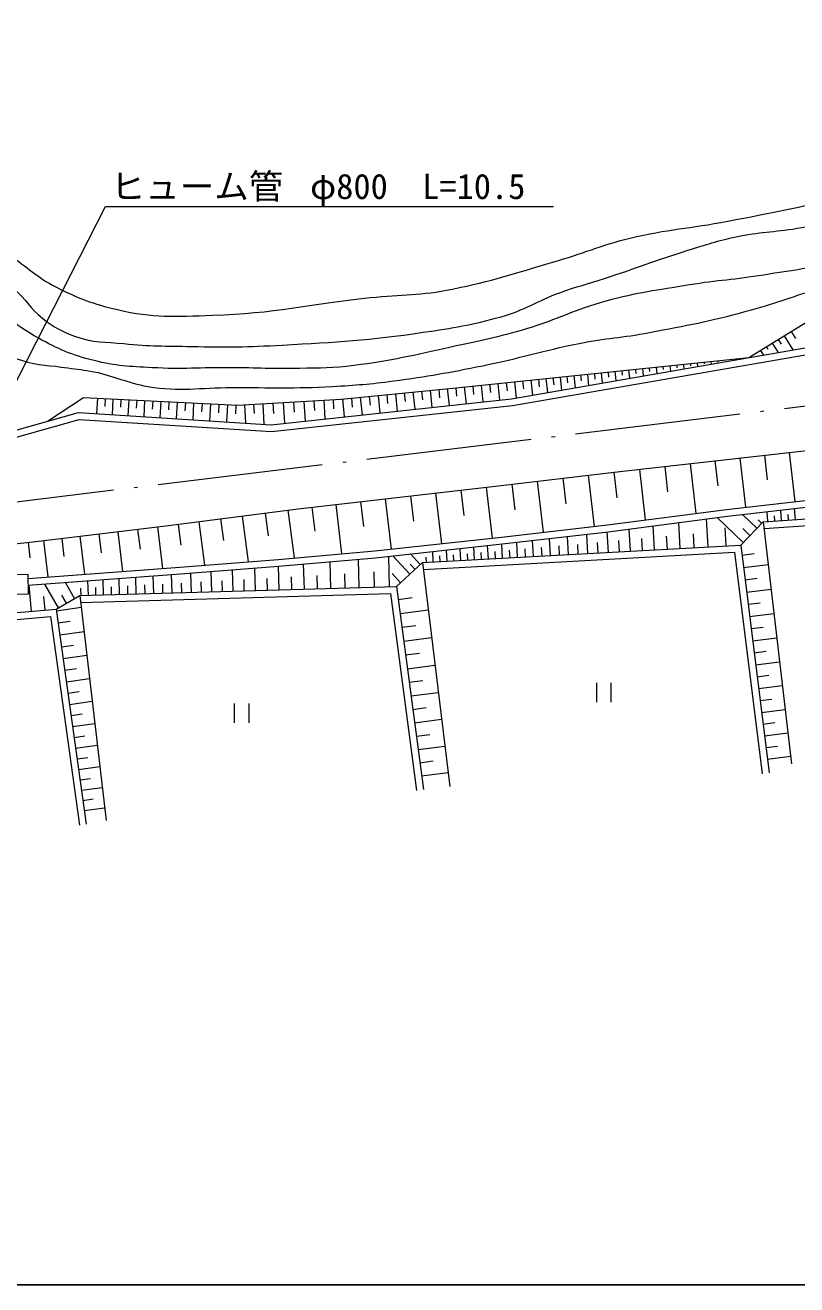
# Model space of a CAD drawing. Units: millimetres, scale not verified. Extents: x -145728 to 680000, y 20000 to 380000.
# Drawn here: x 301735 to 357675, y 205000 to 296366 of the extents above; entities that cross this region are included whole.
import ezdxf
from ezdxf.enums import TextEntityAlignment as Align

# ---------------------------------------------------------------- set-up
doc = ezdxf.new("R2010")
doc.units = ezdxf.units.MM
doc.header["$LTSCALE"] = 1000
doc.linetypes.add('LONG_DASHED_DOTTED', pattern=[15.25, 12, -1.5, 0.25, -1.5])
for name, color, linetype, lineweight in [('M-BGD', 7, 'Continuous', 13), ('M-BMK', 7, 'LONG_DASHED_DOTTED', 13), ('M-STR-HTXT', 7, 'Continuous', 13), ('M-TTL-BAND', 7, 'Continuous', 25)]:
    doc.layers.add(name, color=color, linetype=linetype, lineweight=lineweight)
doc.styles.add('ＭＳ ゴシック', font='')
doc.styles.get('ＭＳ ゴシック').set_extended_font_data('MS Gothic')

msp = doc.modelspace()

# ---------------------------------------------------------------- linework, layer by layer
at = {"layer": 'M-BGD'}
for p, q in [((357262, 274142), (357577, 273631)), ((355900, 273303), (356319, 272622)), ((356326, 273565), (356536, 273225)), ((356752, 273827), (357380, 272807)), ((355049, 272779), (355258, 272438)), ((355475, 273041), (355579, 272871)), ((345484, 271359), (345546, 270753)), ((345982, 271410), (346013, 271107)), ((346479, 271461), (346534, 270925)), ((346976, 271512), (347004, 271244)), ((347474, 271563), (347522, 271096)), ((347971, 271614), (347995, 271381)), ((348468, 271665), (348509, 271267)), ((348966, 271717), (348986, 271518)), ((349463, 271768), (349497, 271439)), ((349961, 271819), (349977, 271654)), ((350458, 271870), (350485, 271610)), ((350955, 271921), (350969, 271791)), ((351453, 271972), (351472, 271781)), ((351950, 272023), (351960, 271928)), ((336606, 270446), (336669, 269842)), ((337210, 270508), (337332, 269328)), ((337800, 270569), (337861, 269979)), ((338390, 270629), (338503, 269531)), ((338940, 270686), (338996, 270137)), ((339489, 270742), (339594, 269721)), ((339999, 270795), (340052, 270284)), ((340510, 270847), (340608, 269897)), ((341008, 270899), (341057, 270423)), ((341505, 270950), (341596, 270068)), ((342003, 271001), (342048, 270560)), ((342500, 271052), (342583, 270239)), ((342997, 271103), (343039, 270697)), ((343495, 271154), (343571, 270411)), ((343992, 271205), (344030, 270833)), ((344489, 271256), (344559, 270582)), ((344987, 271308), (345021, 270970)), ((327949, 269573), (328013, 268936)), ((328586, 269636), (328711, 268374)), ((329216, 269699), (329279, 269068)), ((329847, 269761), (329972, 268511)), ((330473, 269824), (330535, 269198)), ((331098, 269886), (331222, 268646)), ((331718, 269948), (331780, 269328)), ((332338, 270009), (332461, 268780)), ((332953, 270071), (333014, 269456)), ((333568, 270134), (333693, 268913)), ((334178, 270196), (334241, 269586)), ((334788, 270259), (334913, 269045)), ((335396, 270322), (335458, 269715)), ((336003, 270384), (336127, 269176)), ((306969, 269307), (306913, 268180)), ((307533, 269279), (307505, 268715)), ((308096, 269251), (308039, 268109)), ((308667, 269222), (308639, 268651)), ((309238, 269193), (309180, 268038)), ((309816, 269164), (309787, 268587)), ((310393, 269135), (310335, 267966)), ((310978, 269106), (310949, 268521)), ((311563, 269077), (311504, 267892)), ((312156, 269047), (312126, 268455)), ((312748, 269017), (312688, 267818)), ((313347, 268987), (313317, 268388)), ((313947, 268957), (313886, 267743)), ((314554, 268927), (314524, 268320)), ((315161, 268897), (315100, 267667)), ((315776, 268866), (315745, 268251)), ((316391, 268835), (316328, 267590)), ((317013, 268804), (316982, 268181)), ((317635, 268825), (317714, 267503)), ((318296, 268864), (318335, 268204)), ((318957, 268904), (319045, 267420)), ((319698, 268948), (319743, 268206)), ((320440, 268992), (320530, 267489)), ((321192, 269037), (321236, 268286)), ((321943, 269082), (322028, 267652)), ((322658, 269125), (322701, 268410)), ((323374, 269168), (323455, 267806)), ((324054, 269208), (324095, 268527)), ((324735, 269253), (324864, 267958)), ((325382, 269317), (325447, 268670)), ((326030, 269382), (326157, 268098)), ((326671, 269445), (326735, 268804)), ((327313, 269509), (327440, 268237)), ((353549, 264970), (353951, 261399)), ((355334, 265171), (355535, 263386)), ((357120, 265372), (357521, 261809)), ((346263, 264149), (346677, 260476)), ((348100, 264356), (348307, 262519)), ((349937, 264563), (350344, 260951)), ((351743, 264767), (351946, 262961)), ((338854, 263283), (339290, 259583)), ((340704, 263501), (340922, 261651)), ((342554, 263719), (342991, 260011)), ((344408, 263938), (344627, 262084)), ((331493, 262430), (331913, 258758)), ((333328, 262640), (333539, 260804)), ((335164, 262851), (335587, 259160)), ((337009, 263066), (337227, 261221)), ((322522, 261401), (322721, 259664)), ((324259, 261600), (324670, 258020)), ((326049, 261806), (326255, 260015)), ((327840, 262011), (328258, 258358)), ((329666, 262220), (329875, 260394)), ((315900, 260557), (316104, 258981)), ((317475, 260762), (317905, 257451)), ((319130, 260976), (319345, 259321)), ((320786, 261191), (321236, 257722)), ((351249, 258527), (351138, 260550)), ((353780, 258835), (351903, 260649)), ((354781, 259871), (353745, 260872)), ((355129, 260230), (354874, 260476)), ((355578, 260370), (355530, 261077)), ((356077, 260405), (356051, 260781)), ((356576, 260439), (356524, 261192)), ((357075, 260473), (357047, 260872)), ((357574, 260507), (357519, 261306)), ((308449, 259626), (308792, 256751)), ((309886, 259798), (310058, 258361)), ((311324, 259970), (311682, 256967)), ((312824, 260158), (313019, 258659)), ((314324, 260353), (314733, 257201)), ((344016, 258130), (343934, 259617)), ((345620, 258218), (345532, 259823)), ((347353, 258314), (347258, 260047)), ((349226, 258416), (349123, 260289)), ((350237, 258472), (350182, 259483)), ((352552, 258599), (352480, 259902)), ((354280, 259353), (353763, 259854)), ((301948, 258856), (302071, 257742)), ((303061, 258983), (303375, 256348)), ((304379, 259141), (304536, 257823)), ((305696, 259298), (306025, 256545)), ((307073, 259462), (307237, 258086)), ((335316, 257653), (335263, 258621)), ((336340, 257709), (336284, 258733)), ((337429, 257769), (337369, 258858)), ((338588, 257833), (338524, 258992)), ((339821, 257900), (339753, 259134)), ((340477, 257936), (340441, 258593)), ((341133, 257972), (341061, 259285)), ((341832, 258011), (341793, 258709)), ((342530, 258049), (342453, 259445)), ((343273, 258090), (343232, 258833)), ((344818, 258174), (344774, 258977)), ((346487, 258266), (346439, 259133)), ((348290, 258365), (348238, 259301)), ((328154, 255637), (328091, 257837)), ((329617, 256540), (328386, 257869)), ((330380, 257247), (329674, 258010)), ((330823, 257407), (330802, 257783)), ((331322, 257434), (331281, 258186)), ((331822, 257462), (331799, 257864)), ((332321, 257489), (332277, 258295)), ((332820, 257516), (332796, 257946)), ((333319, 257544), (333272, 258404)), ((333819, 257571), (333794, 258028)), ((334318, 257599), (334268, 258512)), ((334817, 257626), (334791, 258110)), ((335828, 257681), (335800, 258193)), ((336884, 257739), (336855, 258284)), ((338008, 257801), (337977, 258380)), ((339204, 257867), (339171, 258483)), ((353698, 257923), (354595, 258034)), ((316806, 255311), (316762, 256860)), ((318436, 255358), (318389, 256988)), ((320151, 255407), (320102, 257122)), ((321972, 255459), (321919, 257280)), ((323904, 255515), (323848, 257447)), ((325954, 255574), (325896, 257624)), ((329999, 256893), (329645, 257275)), ((353810, 257026), (355604, 257249)), ((304152, 254099), (303152, 255830)), ((305319, 254774), (304645, 255941)), ((306315, 255010), (306284, 256063)), ((307419, 255041), (307387, 256145)), ((308575, 255075), (308542, 256231)), ((309787, 255109), (309753, 256322)), ((311058, 255146), (311021, 256416)), ((311723, 255165), (311704, 255830)), ((312389, 255184), (312350, 256515)), ((313088, 255204), (313067, 255903)), ((313787, 255224), (313746, 256622)), ((314522, 255245), (314501, 255981)), ((315258, 255267), (315216, 256738)), ((316032, 255289), (316010, 256063)), ((317621, 255334), (317598, 256149)), ((319294, 255382), (319269, 256240)), ((321062, 255433), (321035, 256343)), ((322938, 255487), (322910, 256453)), ((324929, 255544), (324900, 256570)), ((327054, 255605), (327023, 256705)), ((328952, 255925), (328337, 256589)), ((353920, 256135), (354811, 256246)), ((302185, 253849), (302022, 255746)), ((303181, 253934), (303095, 254930)), ((304736, 254436), (304398, 255020)), ((305788, 254995), (305773, 255521)), ((306867, 255026), (306851, 255578)), ((307997, 255058), (307980, 255636)), ((309181, 255092), (309164, 255698)), ((310423, 255128), (310404, 255763)), ((354031, 255244), (355813, 255465)), ((304002, 253891), (305796, 254141)), ((328781, 254718), (329799, 254853)), ((354141, 254360), (355025, 254469)), ((304125, 253014), (305002, 253136)), ((328916, 253700), (330953, 253969)), ((354251, 253475), (356020, 253695)), ((304247, 252137), (306002, 252381)), ((329049, 252691), (330057, 252825)), ((354360, 252597), (355238, 252706)), ((304366, 251278), (305225, 251398)), ((329183, 251683), (331199, 251950)), ((354469, 251719), (356225, 251937)), ((304486, 250420), (306203, 250659)), ((329315, 250686), (330312, 250818)), ((354577, 250847), (355449, 250955)), ((304603, 249580), (305443, 249697)), ((329447, 249688), (331442, 249952)), ((354686, 249975), (356429, 250192)), ((304720, 248740), (306399, 248974)), ((329578, 248701), (330565, 248832)), ((343152, 248661), (343152, 247261)), ((344202, 248661), (344202, 247261)), ((354793, 249109), (355659, 249217)), ((304834, 247919), (305656, 248033)), ((329708, 247714), (331683, 247975)), ((354901, 248243), (356632, 248459)), ((304949, 247097), (306592, 247326)), ((316892, 247174), (316892, 245774)), ((317942, 247174), (317942, 245774)), ((329838, 246737), (330815, 246866)), ((355007, 247384), (355867, 247491)), ((355114, 246524), (356833, 246738)), ((305060, 246293), (305864, 246405)), ((329967, 245760), (331921, 246019)), ((355220, 245671), (356074, 245777)), ((305172, 245489), (306780, 245713)), ((330095, 244793), (331062, 244921)), ((355326, 244817), (357033, 245029)), ((305282, 244703), (306068, 244812)), ((305391, 243917), (306964, 244136)), ((330223, 243826), (332157, 244082)), ((355432, 243970), (356279, 244075)), ((305499, 243147), (306268, 243254)), ((355537, 243122), (357232, 243333)), ((305606, 242378), (307144, 242592)), ((330350, 242870), (331306, 242996)), ((330476, 241913), (332390, 242166)), ((305710, 241625), (306463, 241730)), ((305815, 240872), (307321, 241082)), ((305918, 240136), (306654, 240239)), ((306020, 239400), (307493, 239605))]:
    msp.add_line(p, q, dxfattribs=at)
for points in [[(354197, 272254), (358759, 275064), (365589, 276524), (369656, 278183), (374512, 282210), (378026, 285249), (384895, 292356)], [(198679, 262329), (264993, 262040), (272593, 262331), (281986, 262896), (294868, 264538), (297274, 265924), (305596, 268262), (319579, 267387), (337003, 269271), (365805, 274268), (376899, 273971), (385927, 274810), (390999, 274901), (397134, 275053), (406579, 275022), (422009, 274790)], [(198671, 261829), (265002, 261540), (272618, 261832), (282032, 262398), (295031, 264055), (297470, 265459), (305650, 267758), (319591, 266885), (337072, 268776), (365841, 273767), (376916, 273471), (385955, 274310), (391010, 274401), (397139, 274553), (406574, 274522), (422007, 274290)], [(303359, 267634), (305970, 269357), (317160, 268796), (324641, 269243), (332971, 270072), (354197, 272254)], [(253629, 256169), (262754, 256154), (271044, 256214), (278242, 256397), (285622, 257065), (292576, 257824), (302507, 258917), (311922, 260041), (321518, 261286), (335822, 262926), (344842, 263989), (359935, 265690), (371445, 267117), (380161, 268058), (387086, 268666), (394648, 268939), (401207, 268939), (405581, 268696), (407463, 267421), (407570, 264031)], [(301950, 256242), (312943, 257061), (320069, 257621), (327077, 258229), (336258, 259233), (343944, 260121), (352587, 261242), (363357, 262480), (369501, 263251), (380527, 264536), (389194, 265424), (396436, 265751), (404471, 265961)], [(301956, 255741), (312982, 256562), (320110, 257123), (327126, 257731), (336314, 258736), (344004, 259625), (352648, 260746), (363416, 261984), (369561, 262755), (380581, 264039), (389231, 264925), (396454, 265251), (404471, 265461)], [(355242, 260347), (378389, 261938), (380517, 245258)], [(355300, 259850), (377953, 261407), (380021, 245195)], [(353607, 258656), (355242, 260347), (357295, 242794)], [(330536, 257391), (353607, 258656), (355660, 242130)], [(330597, 256894), (353168, 258132), (355164, 242068)], [(328657, 255651), (330536, 257391), (332513, 241155)], [(303987, 254004), (305697, 254992), (307602, 238675)], [(305697, 254992), (328657, 255651), (330608, 240921)], [(305755, 254493), (328221, 255139), (330112, 240856)], [(278925, 250199), (280702, 251889), (287879, 252464), (296644, 253372), (303987, 254004), (306158, 238409)], [(280919, 251405), (287925, 251966), (296691, 252874), (303557, 253465), (305663, 238340)]]:
    msp.add_lwpolyline(points, dxfattribs=at)
msp.add_lwpolyline([(300309, 255095), (301963, 255113), (301947, 256516), (300294, 256498)], close=True, dxfattribs=at)
for points, knots in [([(293279, 281889), (295146, 281000), (295708, 280729), (297180, 279836), (298706, 278910), (299567, 278375), (300927, 277219), (301801, 276475), (302071, 275817), (302980, 275114), (303831, 274455), (304377, 274139), (305392, 273780), (306691, 273321), (307511, 273407), (308882, 273267), (310798, 273070), (311883, 273099), (313809, 273061), (316375, 273011), (317816, 273022), (320378, 273164), (324378, 273386), (326629, 273502), (330592, 274088), (332817, 274417), (334070, 274618), (336238, 275217), (337971, 275696), (338810, 276342), (340498, 276962), (341741, 277419), (342473, 277572), (343731, 277988), (346102, 278773), (347405, 279289), (349787, 280041), (351137, 280468), (351894, 280718), (353277, 281016), (354979, 281383), (355973, 281350), (357691, 281632), (359705, 281964), (360825, 282193), (362824, 282608), (364452, 282945), (365428, 282936), (366981, 283531), (368672, 284180), (369554, 284722), (371087, 285687), (372410, 286520), (373184, 286973), (374320, 288048), (375583, 289242), (376182, 290039), (377143, 291487), (378244, 293145), (378527, 293906), (379401, 296054)], [0, 0, 0, 0, 1, 1, 1, 2, 2, 2, 3, 3, 3, 4, 4, 4, 5, 5, 5, 6, 6, 6, 7, 7, 7, 8, 8, 8, 9, 9, 9, 10, 10, 10, 11, 11, 11, 12, 12, 12, 13, 13, 13, 14, 14, 14, 15, 15, 15, 16, 16, 16, 17, 17, 17, 18, 18, 18, 19, 19, 19, 20, 20, 20, 20]), ([(294791, 282853), (297573, 281441), (298402, 281068), (300576, 279686), (301928, 278827), (302538, 278105), (303964, 277376), (305618, 276530), (306621, 276164), (308429, 275734), (311047, 275110), (312616, 275239), (315306, 275323), (319803, 275463), (322279, 276120), (326751, 276606), (329076, 276859), (330415, 276754), (332705, 277222), (335592, 277813), (337165, 278345), (339993, 279172), (342190, 279815), (343363, 280376), (345587, 280917), (348316, 281582), (349913, 281619), (352670, 282149), (355929, 282775), (357755, 283133), (360985, 283894), (363451, 284476), (364998, 284419), (367246, 285588), (368274, 286123), (368744, 286611), (369607, 287384), (371593, 289162), (372852, 290049), (374483, 292157), (375680, 293706), (376101, 294364), (377203, 296366)], [0, 0, 0, 0, 1, 1, 1, 2, 2, 2, 3, 3, 3, 4, 4, 4, 5, 5, 5, 6, 6, 6, 7, 7, 7, 8, 8, 8, 9, 9, 9, 10, 10, 10, 11, 11, 11, 12, 12, 12, 13, 13, 13, 14, 14, 14, 14]), ([(380838, 295028), (378756, 292136), (378214, 291350), (376424, 289074), (375244, 287573), (374814, 286497), (373345, 285276), (371907, 284081), (370908, 283657), (369239, 282813), (367588, 281978), (366586, 281674), (364877, 280965), (363298, 280310), (362458, 279815), (360822, 279323), (358710, 278687), (357454, 278609), (355279, 278245), (353184, 277894), (351985, 277871), (349890, 277526), (347512, 277135), (346160, 276977), (343834, 276346), (341539, 275723), (340363, 275024), (338085, 274344), (335970, 273713), (334749, 273486), (332594, 273010), (329864, 272406), (328334, 272037), (325562, 271675), (324029, 271476), (323155, 271508), (321610, 271470), (319666, 271423), (318576, 271512), (316632, 271522), (314407, 271533), (313156, 271394), (310935, 271522), (309281, 271616), (308333, 271634), (306726, 272035), (305068, 272448), (304168, 272852), (302672, 273677), (301069, 274560), (300323, 275300), (298822, 276346), (296993, 277622), (296034, 278435), (294152, 279631), (293476, 280060), (293251, 280209), (292407, 280709)], [0, 0, 0, 0, 1, 1, 1, 2, 2, 2, 3, 3, 3, 4, 4, 4, 5, 5, 5, 6, 6, 6, 7, 7, 7, 8, 8, 8, 9, 9, 9, 10, 10, 10, 11, 11, 11, 12, 12, 12, 13, 13, 13, 14, 14, 14, 15, 15, 15, 16, 16, 16, 17, 17, 17, 18, 18, 18, 19, 19, 19, 19]), ([(292029, 279048), (293049, 277784), (293388, 277403), (294358, 276442), (295658, 275154), (296409, 274403), (297990, 273481), (299257, 272742), (300064, 272494), (301464, 272060), (302733, 271666), (303507, 271709), (304820, 271507), (305560, 271393), (305983, 271382), (306715, 271231), (308265, 270911), (309064, 270432), (310624, 270165), (312980, 269760), (314353, 270088), (316743, 270086), (319581, 270083), (321174, 270004), (324008, 270165), (325739, 270263), (326711, 270329), (328429, 270559), (330972, 270901), (332389, 271160), (334904, 271665), (337651, 272216), (339144, 272739), (341892, 273284), (343867, 273675), (345008, 273692), (346985, 274073), (349744, 274605), (351303, 274868), (354012, 275613), (356053, 276174), (357159, 276616), (359184, 277232), (362056, 278105), (363716, 278426), (366567, 279363), (367999, 279834), (368852, 279991), (370199, 280666), (371788, 281462), (372679, 281939), (374108, 282996), (375252, 283842), (375856, 284369), (376911, 285325), (379805, 287945), (380538, 289357), (383188, 293103)], [0, 0, 0, 0, 1, 1, 1, 2, 2, 2, 3, 3, 3, 4, 4, 4, 5, 5, 5, 6, 6, 6, 7, 7, 7, 8, 8, 8, 9, 9, 9, 10, 10, 10, 11, 11, 11, 12, 12, 12, 13, 13, 13, 14, 14, 14, 15, 15, 15, 16, 16, 16, 17, 17, 17, 18, 18, 18, 19, 19, 19, 19])]:
    msp.add_open_spline(points, degree=3, knots=knots, dxfattribs=at)
at = {"layer": 'M-BMK'}
msp.add_line((368691, 269987), (288108, 260194), dxfattribs=at)
at = {"layer": 'M-STR-HTXT'}
msp.add_lwpolyline([(297496, 263537), (307547, 283207), (340041, 283207)], dxfattribs=at)
at = {"layer": 'M-TTL-BAND'}
msp.add_line((40000, 205000), (579000, 205000), dxfattribs=at)

# ---------------------------------------------------------------- texts
at = {"layer": 'M-STR-HTXT', "style": 'ＭＳ ゴシック'}
for s, p in [('ヒューム管', (314193, 283207)), ('φ800  L=10.5', (330193, 283207))]:
    msp.add_text(s, height=1833, dxfattribs=at).set_placement(p, align=Align.BOTTOM_CENTER)

doc.saveas('drawing.dxf')
